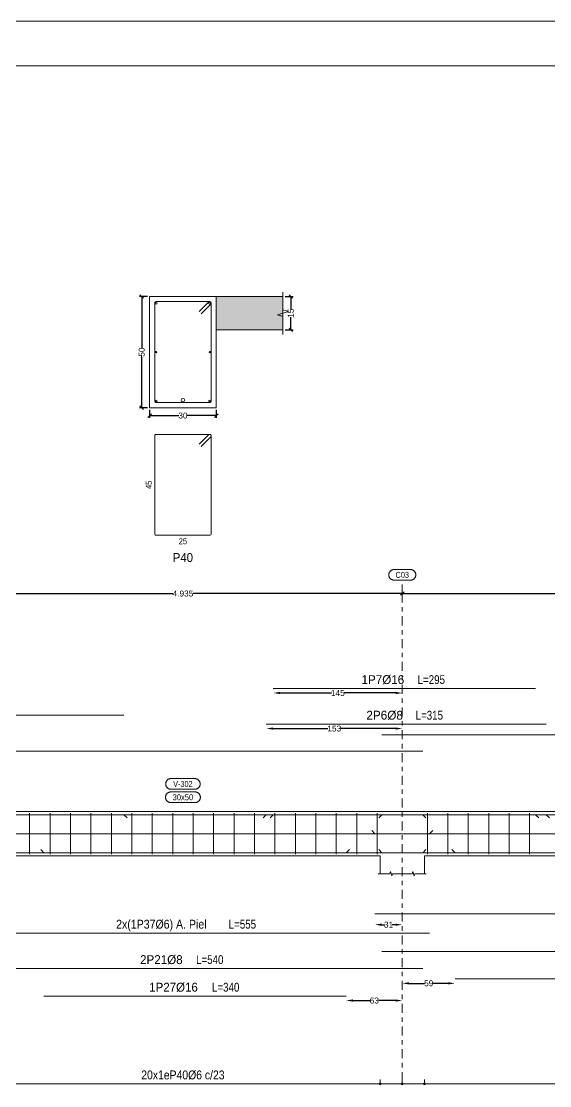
# Model space of a CAD drawing. Header units: millimetres. Extents: x 3 to 479, y -191 to 120.
# Drawn here: x 120.6 to 132.49, y 90.06 to 114 of the extents above; entities that cross this region are included whole.
import ezdxf
from ezdxf.enums import TextEntityAlignment as Align

# ---------------------------------------------------------------- set-up
doc = ezdxf.new("R2010")
doc.units = ezdxf.units.MM
doc.linetypes.add('CYPE_RAYAPUNTO', pattern=[0.4125, 0.2025, -0.105, 0, -0.105])
for name, color, linetype, lineweight in [('ALZ_ARM_LONG_ARM_TEXTOS', 3, 'Continuous', 9), ('ALZ_ARM_LONG_TXT_LONG', 3, 'Continuous', 9), ('ALZ_ARM_TRANS_TXT_EST', 3, 'Continuous', 9), ('ALZ_CONT_NUDOS', 122, 'Continuous', 9), ('ALZ_CONT_VIG_HORMIGON', 2, 'Continuous', 9), ('ALZ_COT_COT_ARM', 3, 'Continuous', 0), ('ALZ_COT_COT_EST', 3, 'Continuous', 0), ('ALZ_COT_COT_LIN_APOYOS', 2, 'CYPE_RAYAPUNTO', 0), ('ALZ_COT_LONGITUD_PROYECTADA', 122, 'Continuous', 0), ('ALZ_REF_COT_LIN_AUX_COTA', 2, 'CYPE_RAYAPUNTO', 9), ('ALZ_REF_REF_NOMBRE', 3, 'Continuous', 9), ('ALZ_REF_REF_REFERENCIA', 3, 'Continuous', 9), ('ALZ_REF_TEXTO_REF_NOMBRE', 3, 'Continuous', 9), ('ALZ_REF_TEXTO_REF_REFERENCIA', 3, 'Continuous', 9), ('ARM_LONGITUDINAL_Ø10', 103, 'Continuous', 9), ('ARM_LONGITUDINAL_Ø12', 171, 'Continuous', 9), ('ARM_LONGITUDINAL_Ø16', 212, 'Continuous', 9), ('ARM_LONGITUDINAL_Ø6', 151, 'Continuous', 9), ('ARM_LONGITUDINAL_Ø8', 32, 'Continuous', 9), ('ARM_TRANSVERSAL_Ø6', 151, 'Continuous', 9), ('RECUAD_LIMITES', 2, 'Continuous', 0), ('RECUAD_MARCO', 1, 'Continuous', 20), ('SEC_CONT_FORJADOS_SECCION', 8, 'Continuous', 9), ('SEC_CONT_VIG_HORMIGON_SECCION', 2, 'Continuous', 9), ('SEC_COTAS_SEC_DIM_VIGA', 122, 'Continuous', 0), ('SEC_COTAS_TEXTOS_DESPIECE_ESTRIBADO', 122, 'Continuous', 0), ('SEC_REF_TXT_POSICIONES_ARM_ESTRIBOS', 1, 'Continuous', 9)]:
    doc.layers.add(name, color=color, linetype=linetype, lineweight=lineweight)
doc.styles.add('CYPETXT_0.2_romans', font='arial.ttf', dxfattribs={"height": 0.133333})
doc.styles.add('CYPETXT_romans', font='arial.ttf', dxfattribs={"height": 0.2})
doc.dimstyles.new('cype_arrow', dxfattribs={"dimtxt": 0.18, "dimasz": 0.15, "dimexe": 0.05, "dimexo": 0.05, "dimgap": 0, "dimtad": 0, "dimdec": 4, "dimzin": 0, "dimdsep": 46, "dimtxsty": 'CYPETXT_0.2_romans', "dimcen": 0.09, "dimadec": 0, "dimazin": 0, "dimtfac": 1, "dimtdec": 4, "dimtofl": 0, "dimtmove": 2, "dimatfit": 3, "dimfxl": 1, "dimtolj": 1, "dimtzin": 0, "dimarcsym": 0})
doc.dimstyles.new('cype_oblique', dxfattribs={"dimtxt": 0.18, "dimasz": 0.18, "dimexe": 0.05, "dimexo": 0.05, "dimgap": 0, "dimtad": 0, "dimdec": 4, "dimzin": 0, "dimdsep": 46, "dimtxsty": 'CYPETXT_0.2_romans', "dimblk": 'OBLIQUE', "dimtsz": 0.04, "dimcen": 0.09, "dimadec": 0, "dimazin": 0, "dimtfac": 1, "dimtdec": 4, "dimtofl": 0, "dimtmove": 2, "dimatfit": 3, "dimfxl": 1, "dimtolj": 1, "dimtzin": 0, "dimarcsym": 0})

# ---------------------------------------------------------------- blocks, each defined once
blk = doc.blocks.new('*D1205')
at = {"layer": 'Defpoints', "color": 0, "transparency": 16777216}
for p in [(123.489, 105.307), (124.989, 105.307), (124.989, 105.129)]:
    blk.add_point(p, dxfattribs=at)
at = {"layer": 'SEC_COTAS_SEC_DIM_VIGA', "color": 0, "lineweight": -2, "transparency": 16777216}
for p, q in [((123.449, 105.089), (123.529, 105.169)), ((123.489, 105.257), (123.489, 105.079)), ((123.489, 105.129), (124.143, 105.129)), ((124.989, 105.129), (124.334, 105.129)), ((124.949, 105.089), (125.029, 105.169)), ((124.989, 105.257), (124.989, 105.079))]:
    blk.add_line(p, q, dxfattribs=at)
at = {"layer": 'SEC_COTAS_SEC_DIM_VIGA', "color": 0, "transparency": 16777216, "insert": (124.239, 105.129), "char_height": 0.1333, "attachment_point": 5, "style": 'CYPETXT_0.2_romans'}
blk.add_mtext('\\A1;30', dxfattribs=at)
blk = doc.blocks.new('_OBLIQUE')
at = {"color": 0, "linetype": 'ByBlock', "lineweight": -2}
blk.add_line((-0.5, -0.5), (0.5, 0.5), dxfattribs=at)
blk = doc.blocks.new('*D1206')
at = {"layer": 'Defpoints', "color": 0, "transparency": 16777216}
for p in [(123.311, 107.807), (123.489, 107.807), (123.489, 105.307)]:
    blk.add_point(p, dxfattribs=at)
at = {"layer": 'SEC_COTAS_SEC_DIM_VIGA', "color": 0, "lineweight": -2, "transparency": 16777216}
for p, q in [((123.439, 107.807), (123.261, 107.807)), ((123.351, 107.767), (123.271, 107.847)), ((123.311, 107.807), (123.311, 106.652)), ((123.311, 105.307), (123.311, 106.461)), ((123.351, 105.267), (123.271, 105.347)), ((123.439, 105.307), (123.261, 105.307))]:
    blk.add_line(p, q, dxfattribs=at)
at = {"layer": 'SEC_COTAS_SEC_DIM_VIGA', "color": 0, "transparency": 16777216, "insert": (123.311, 106.557), "char_height": 0.1333, "attachment_point": 5, "rotation": 90, "style": 'CYPETXT_0.2_romans'}
blk.add_mtext('\\A1;50', dxfattribs=at)
blk = doc.blocks.new('*D1207')
at = {"layer": 'Defpoints', "color": 0, "transparency": 16777216}
for p in [(126.489, 107.807), (126.666, 107.807), (126.489, 107.057)]:
    blk.add_point(p, dxfattribs=at)
at = {"layer": 'SEC_COTAS_SEC_DIM_VIGA', "color": 0, "lineweight": -2, "transparency": 16777216}
for p, q in [((126.539, 107.807), (126.716, 107.807)), ((126.706, 107.767), (126.626, 107.847)), ((126.666, 107.807), (126.666, 107.521)), ((126.666, 107.057), (126.666, 107.342)), ((126.539, 107.057), (126.716, 107.057)), ((126.706, 107.017), (126.626, 107.097))]:
    blk.add_line(p, q, dxfattribs=at)
at = {"layer": 'SEC_COTAS_SEC_DIM_VIGA', "color": 0, "transparency": 16777216, "insert": (126.666, 107.432), "char_height": 0.1333, "attachment_point": 5, "rotation": 90, "style": 'CYPETXT_0.2_romans'}
blk.add_mtext('\\A1;15', dxfattribs=at)
blk = doc.blocks.new('*D1238')
at = {"layer": 'ALZ_COT_LONGITUD_PROYECTADA', "color": 0, "lineweight": -2, "transparency": 16777216}
for p, q in [((119.264, 101.087), (119.344, 101.167)), ((119.304, 101.127), (124.01, 101.127)), ((129.174, 101.127), (124.467, 101.127)), ((129.134, 101.087), (129.214, 101.167))]:
    blk.add_line(p, q, dxfattribs=at)
at = {"layer": 'Defpoints', "color": 0, "transparency": 16777216}
for p in [(119.304, 101.127), (119.304, 101.127), (129.174, 101.127)]:
    blk.add_point(p, dxfattribs=at)
at = {"layer": 'ALZ_COT_LONGITUD_PROYECTADA', "color": 0, "transparency": 16777216, "insert": (124.239, 101.127), "char_height": 0.1333, "attachment_point": 5, "style": 'CYPETXT_0.2_romans'}
blk.add_mtext('\\A1;4.935', dxfattribs=at)
blk = doc.blocks.new('*D1239')
at = {"layer": 'ALZ_COT_LONGITUD_PROYECTADA', "color": 0, "lineweight": -2, "transparency": 16777216}
for p, q in [((129.134, 101.087), (129.214, 101.167)), ((129.174, 101.127), (133.88, 101.127)), ((139.044, 101.127), (134.337, 101.127)), ((139.004, 101.087), (139.084, 101.167))]:
    blk.add_line(p, q, dxfattribs=at)
at = {"layer": 'Defpoints', "color": 0, "transparency": 16777216}
for p in [(129.174, 101.127), (129.174, 101.127), (139.044, 101.127)]:
    blk.add_point(p, dxfattribs=at)
at = {"layer": 'ALZ_COT_LONGITUD_PROYECTADA', "color": 0, "transparency": 16777216, "insert": (134.109, 101.127), "char_height": 0.1333, "attachment_point": 5, "style": 'CYPETXT_0.2_romans'}
blk.add_mtext('\\A1;4.935', dxfattribs=at)
blk = doc.blocks.new('*D1013')
at = {"layer": 'ALZ_COT_COT_ARM', "color": 0, "lineweight": -2, "transparency": 16777216}
for p, q in [((128.709, 93.68), (128.783, 93.68)), ((129.024, 93.68), (128.949, 93.68))]:
    blk.add_line(p, q, dxfattribs=at)
at = {"layer": 'ALZ_COT_COT_ARM', "color": 0, "transparency": 16777216}
for points in [[(128.709, 93.705), (128.709, 93.655), (128.559, 93.68)], [(129.024, 93.705), (129.024, 93.655), (129.174, 93.68)]]:
    blk.add_solid(points, dxfattribs=at)
at = {"layer": 'Defpoints', "color": 0, "transparency": 16777216}
for p in [(128.559, 93.68), (129.174, 93.68), (129.174, 93.68)]:
    blk.add_point(p, dxfattribs=at)
at = {"layer": 'ALZ_COT_COT_ARM', "color": 0, "transparency": 16777216, "insert": (128.866, 93.68), "char_height": 0.1333, "attachment_point": 5, "style": 'CYPETXT_0.2_romans'}
blk.add_mtext('\\A1;31', dxfattribs=at)
blk = doc.blocks.new('*D1022')
at = {"layer": 'ALZ_COT_COT_ARM', "color": 0, "lineweight": -2, "transparency": 16777216}
for p, q in [((126.262, 98.091), (127.502, 98.091)), ((129.024, 98.091), (127.784, 98.091))]:
    blk.add_line(p, q, dxfattribs=at)
at = {"layer": 'ALZ_COT_COT_ARM', "color": 0, "transparency": 16777216}
for points in [[(126.262, 98.116), (126.262, 98.066), (126.112, 98.091)], [(129.024, 98.116), (129.024, 98.066), (129.174, 98.091)]]:
    blk.add_solid(points, dxfattribs=at)
at = {"layer": 'Defpoints', "color": 0, "transparency": 16777216}
for p in [(126.112, 98.091), (129.174, 98.091), (129.174, 98.091)]:
    blk.add_point(p, dxfattribs=at)
at = {"layer": 'ALZ_COT_COT_ARM', "color": 0, "transparency": 16777216, "insert": (127.643, 98.091), "char_height": 0.1333, "attachment_point": 5, "style": 'CYPETXT_0.2_romans'}
blk.add_mtext('\\A1;153', dxfattribs=at)
blk = doc.blocks.new('*D1023')
at = {"layer": 'ALZ_COT_COT_ARM', "color": 0, "lineweight": -2, "transparency": 16777216}
for p, q in [((126.422, 98.891), (127.581, 98.891)), ((129.024, 98.891), (127.864, 98.891))]:
    blk.add_line(p, q, dxfattribs=at)
at = {"layer": 'ALZ_COT_COT_ARM', "color": 0, "transparency": 16777216}
for points in [[(126.422, 98.916), (126.422, 98.866), (126.272, 98.891)], [(129.024, 98.916), (129.024, 98.866), (129.174, 98.891)]]:
    blk.add_solid(points, dxfattribs=at)
at = {"layer": 'Defpoints', "color": 0, "transparency": 16777216}
for p in [(126.272, 98.891), (129.174, 98.891), (129.174, 98.891)]:
    blk.add_point(p, dxfattribs=at)
at = {"layer": 'ALZ_COT_COT_ARM', "color": 0, "transparency": 16777216, "insert": (127.723, 98.891), "char_height": 0.1333, "attachment_point": 5, "style": 'CYPETXT_0.2_romans'}
blk.add_mtext('\\A1;145', dxfattribs=at)
blk = doc.blocks.new('*D1039')
at = {"layer": 'ALZ_COT_COT_ARM', "color": 0, "lineweight": -2, "transparency": 16777216}
for p, q in [((128.062, 91.974), (128.447, 91.974)), ((129.024, 91.974), (128.639, 91.974))]:
    blk.add_line(p, q, dxfattribs=at)
at = {"layer": 'ALZ_COT_COT_ARM', "color": 0, "transparency": 16777216}
for points in [[(128.062, 91.999), (128.062, 91.949), (127.912, 91.974)], [(129.024, 91.999), (129.024, 91.949), (129.174, 91.974)]]:
    blk.add_solid(points, dxfattribs=at)
at = {"layer": 'Defpoints', "color": 0, "transparency": 16777216}
for p in [(127.912, 91.974), (129.174, 91.974), (129.174, 91.974)]:
    blk.add_point(p, dxfattribs=at)
at = {"layer": 'ALZ_COT_COT_ARM', "color": 0, "transparency": 16777216, "insert": (128.543, 91.974), "char_height": 0.1333, "attachment_point": 5, "style": 'CYPETXT_0.2_romans'}
blk.add_mtext('\\A1;63', dxfattribs=at)
blk = doc.blocks.new('*D1040')
at = {"layer": 'ALZ_COT_COT_ARM', "color": 0, "lineweight": -2, "transparency": 16777216}
for p, q in [((129.324, 92.361), (129.672, 92.361)), ((130.212, 92.361), (129.863, 92.361))]:
    blk.add_line(p, q, dxfattribs=at)
at = {"layer": 'ALZ_COT_COT_ARM', "color": 0, "transparency": 16777216}
for points in [[(129.324, 92.386), (129.324, 92.336), (129.174, 92.361)], [(130.212, 92.386), (130.212, 92.336), (130.362, 92.361)]]:
    blk.add_solid(points, dxfattribs=at)
at = {"layer": 'Defpoints', "color": 0, "transparency": 16777216}
for p in [(129.174, 92.361), (130.362, 92.361), (130.362, 92.361)]:
    blk.add_point(p, dxfattribs=at)
at = {"layer": 'ALZ_COT_COT_ARM', "color": 0, "transparency": 16777216, "insert": (129.768, 92.361), "char_height": 0.1333, "attachment_point": 5, "style": 'CYPETXT_0.2_romans'}
blk.add_mtext('\\A1;59', dxfattribs=at)

msp = doc.modelspace()

# ---------------------------------------------------------------- hatches: boundary and pattern name
at = {"layer": 'SEC_CONT_FORJADOS_SECCION', "true_color": 0xdad7d3}
msp.add_hatch(color=254, dxfattribs=at).paths.add_polyline_path([(126.48854, 107.80658), (124.98854, 107.80658), (124.98854, 107.05658), (126.48854, 107.05658)])

# ---------------------------------------------------------------- linework, layer by layer
at = {"layer": 'ALZ_CONT_NUDOS'}
for p, q in [((128.67354, 95.22576), (128.67354, 94.82576)), ((129.67354, 95.22576), (129.67354, 94.82576))]:
    msp.add_line(p, q, dxfattribs=at)
for points in [[(128.67354, 96.22576), (129.67354, 96.22576)], [(128.63354, 94.82576), (128.89354, 94.82576), (128.90854, 94.87576), (128.93854, 94.77576), (128.95354, 94.82576), (129.21354, 94.82576)], [(129.13354, 94.82576), (129.39354, 94.82576), (129.40854, 94.87576), (129.43854, 94.77576), (129.45354, 94.82576), (129.71354, 94.82576)]]:
    msp.add_lwpolyline(points, dxfattribs=at)
at = {"layer": 'ALZ_CONT_VIG_HORMIGON'}
for p, q in [((119.80354, 96.22576), (128.67354, 96.22576)), ((129.67354, 96.22576), (138.54354, 96.22576)), ((119.80354, 95.22576), (128.67354, 95.22576)), ((129.67354, 95.22576), (138.54354, 95.22576))]:
    msp.add_line(p, q, dxfattribs=at)
at = {"layer": 'ALZ_COT_COT_EST'}
for p, q in [((128.67354, 90.10107), (128.67354, 90.20107)), ((129.17354, 90.10107), (129.17354, 90.20107)), ((129.67354, 90.10107), (129.67354, 90.20107))]:
    msp.add_line(p, q, dxfattribs=at)
for points in [[(119.80354, 90.10107), (128.67354, 90.10107), (128.67354, 90.20107)], [(128.67354, 90.10107), (129.17354, 90.10107), (129.17354, 90.20107)], [(129.17354, 90.10107), (129.67354, 90.10107), (129.67354, 90.20107)], [(129.67354, 90.10107), (138.54354, 90.10107), (138.54354, 90.20107)]]:
    msp.add_lwpolyline(points, dxfattribs=at)
for centre in [(128.67354, 90.10107), (128.67354, 90.10107), (129.17354, 90.10107), (129.17354, 90.10107), (129.67354, 90.10107), (129.67354, 90.10107)]:
    msp.add_circle(centre, 0.02, dxfattribs=at)
at = {"layer": 'ALZ_COT_COT_LIN_APOYOS'}
msp.add_line((129.17354, 101.12725), (129.17354, 90.10107), dxfattribs=at)
at = {"layer": 'ALZ_REF_COT_LIN_AUX_COTA'}
msp.add_line((129.17354, 101.12725), (129.17354, 101.42725), dxfattribs=at)
at = {"layer": 'ALZ_REF_REF_NOMBRE'}
for points in [[(124.50654, 96.96576), (124.51456, 96.96549), (124.52254, 96.96469), (124.53045, 96.96336), (124.53825, 96.9615), (124.54591, 96.95912), (124.55339, 96.95624), (124.56067, 96.95286), (124.5677, 96.94901), (124.57446, 96.94469), (124.58091, 96.93994), (124.58704, 96.93476), (124.5928, 96.92918), (124.59818, 96.92324), (124.60315, 96.91694), (124.60769, 96.91033), (124.61178, 96.90343), (124.61539, 96.89627), (124.61853, 96.88889), (124.62116, 96.88131), (124.62328, 96.87358), (124.62487, 96.86572), (124.62594, 96.85777), (124.62648, 96.84977), (124.62648, 96.84175), (124.62594, 96.83375), (124.62487, 96.8258), (124.62328, 96.81794), (124.62116, 96.81021), (124.61853, 96.80263), (124.61539, 96.79525), (124.61178, 96.78809), (124.60769, 96.78119), (124.60315, 96.77458), (124.59818, 96.76828), (124.5928, 96.76234), (124.58704, 96.75676), (124.58091, 96.75158), (124.57446, 96.74683), (124.5677, 96.74251), (124.56067, 96.73866), (124.55339, 96.73528), (124.54591, 96.7324), (124.53825, 96.73002), (124.53045, 96.72816), (124.52254, 96.72683), (124.51456, 96.72603), (124.50654, 96.72576), (123.97054, 96.72576), (123.96253, 96.72603), (123.95455, 96.72683), (123.94664, 96.72816), (123.93884, 96.73002), (123.93118, 96.7324), (123.9237, 96.73528), (123.91642, 96.73866), (123.90939, 96.74251), (123.90263, 96.74683), (123.89617, 96.75158), (123.89005, 96.75676), (123.88429, 96.76234), (123.87891, 96.76828), (123.87394, 96.77458), (123.8694, 96.78119), (123.86531, 96.78809), (123.86169, 96.79525), (123.85856, 96.80263), (123.85593, 96.81021), (123.85381, 96.81794), (123.85222, 96.8258), (123.85115, 96.83375), (123.85061, 96.84175), (123.85061, 96.84977), (123.85115, 96.85777), (123.85222, 96.86572), (123.85381, 96.87358), (123.85593, 96.88131), (123.85856, 96.88889), (123.86169, 96.89627), (123.86531, 96.90343), (123.8694, 96.91033), (123.87394, 96.91694), (123.87891, 96.92324), (123.88429, 96.92918), (123.89005, 96.93476), (123.89617, 96.93994), (123.90263, 96.94469), (123.90939, 96.94901), (123.91642, 96.95286), (123.9237, 96.95624), (123.93118, 96.95912), (123.93884, 96.9615), (123.94664, 96.96336), (123.95455, 96.96469), (123.96253, 96.96549), (123.97054, 96.96576), (124.50654, 96.96576)], [(124.51154, 96.66576), (124.51956, 96.66549), (124.52754, 96.66469), (124.53545, 96.66336), (124.54325, 96.6615), (124.55091, 96.65912), (124.55839, 96.65624), (124.56567, 96.65286), (124.5727, 96.64901), (124.57946, 96.64469), (124.58591, 96.63994), (124.59204, 96.63476), (124.5978, 96.62918), (124.60318, 96.62324), (124.60815, 96.61694), (124.61269, 96.61033), (124.61678, 96.60343), (124.62039, 96.59627), (124.62353, 96.58889), (124.62616, 96.58131), (124.62828, 96.57358), (124.62987, 96.56572), (124.63094, 96.55777), (124.63148, 96.54977), (124.63148, 96.54175), (124.63094, 96.53375), (124.62987, 96.5258), (124.62828, 96.51794), (124.62616, 96.51021), (124.62353, 96.50263), (124.62039, 96.49525), (124.61678, 96.48809), (124.61269, 96.48119), (124.60815, 96.47458), (124.60318, 96.46828), (124.5978, 96.46234), (124.59204, 96.45676), (124.58591, 96.45158), (124.57946, 96.44683), (124.5727, 96.44251), (124.56567, 96.43866), (124.55839, 96.43528), (124.55091, 96.4324), (124.54325, 96.43002), (124.53545, 96.42816), (124.52754, 96.42683), (124.51956, 96.42603), (124.51154, 96.42576), (123.96554, 96.42576), (123.95753, 96.42603), (123.94955, 96.42683), (123.94164, 96.42816), (123.93384, 96.43002), (123.92618, 96.4324), (123.9187, 96.43528), (123.91142, 96.43866), (123.90439, 96.44251), (123.89763, 96.44683), (123.89117, 96.45158), (123.88505, 96.45676), (123.87929, 96.46234), (123.87391, 96.46828), (123.86894, 96.47458), (123.8644, 96.48119), (123.86031, 96.48809), (123.85669, 96.49525), (123.85356, 96.50263), (123.85093, 96.51021), (123.84881, 96.51794), (123.84722, 96.5258), (123.84615, 96.53375), (123.84561, 96.54175), (123.84561, 96.54977), (123.84615, 96.55777), (123.84722, 96.56572), (123.84881, 96.57358), (123.85093, 96.58131), (123.85356, 96.58889), (123.85669, 96.59627), (123.86031, 96.60343), (123.8644, 96.61033), (123.86894, 96.61694), (123.87391, 96.62324), (123.87929, 96.62918), (123.88505, 96.63476), (123.89117, 96.63994), (123.89763, 96.64469), (123.90439, 96.64901), (123.91142, 96.65286), (123.9187, 96.65624), (123.92618, 96.65912), (123.93384, 96.6615), (123.94164, 96.66336), (123.94955, 96.66469), (123.95753, 96.66549), (123.96554, 96.66576), (124.51154, 96.66576)]]:
    msp.add_lwpolyline(points, close=True, dxfattribs=at)
at = {"layer": 'ALZ_REF_REF_REFERENCIA'}
msp.add_lwpolyline([(129.35754, 101.66725), (129.36556, 101.66698), (129.37354, 101.66618), (129.38145, 101.66484), (129.38925, 101.66298), (129.39691, 101.66061), (129.40439, 101.65773), (129.41167, 101.65435), (129.4187, 101.6505), (129.42546, 101.64618), (129.43191, 101.64142), (129.43804, 101.63625), (129.4438, 101.63067), (129.44918, 101.62472), (129.45415, 101.61843), (129.45869, 101.61182), (129.46278, 101.60492), (129.46639, 101.59776), (129.46953, 101.59038), (129.47216, 101.5828), (129.47428, 101.57507), (129.47587, 101.56721), (129.47694, 101.55926), (129.47748, 101.55126), (129.47748, 101.54324), (129.47694, 101.53524), (129.47587, 101.52729), (129.47428, 101.51943), (129.47216, 101.51169), (129.46953, 101.50412), (129.46639, 101.49673), (129.46278, 101.48958), (129.45869, 101.48268), (129.45415, 101.47607), (129.44918, 101.46977), (129.4438, 101.46382), (129.43804, 101.45825), (129.43191, 101.45307), (129.42546, 101.44831), (129.4187, 101.444), (129.41167, 101.44014), (129.40439, 101.43677), (129.39691, 101.43389), (129.38925, 101.43151), (129.38145, 101.42965), (129.37354, 101.42832), (129.36556, 101.42752), (129.35754, 101.42725), (128.98954, 101.42725), (128.98153, 101.42752), (128.97355, 101.42832), (128.96564, 101.42965), (128.95784, 101.43151), (128.95018, 101.43389), (128.9427, 101.43677), (128.93542, 101.44014), (128.92839, 101.444), (128.92163, 101.44831), (128.91517, 101.45307), (128.90905, 101.45825), (128.90329, 101.46382), (128.89791, 101.46977), (128.89294, 101.47607), (128.8884, 101.48268), (128.88431, 101.48958), (128.88069, 101.49673), (128.87756, 101.50412), (128.87493, 101.51169), (128.87281, 101.51943), (128.87122, 101.52729), (128.87015, 101.53524), (128.86961, 101.54324), (128.86961, 101.55126), (128.87015, 101.55926), (128.87122, 101.56721), (128.87281, 101.57507), (128.87493, 101.5828), (128.87756, 101.59038), (128.88069, 101.59776), (128.88431, 101.60492), (128.8884, 101.61182), (128.89294, 101.61843), (128.89791, 101.62472), (128.90329, 101.63067), (128.90905, 101.63625), (128.91517, 101.64142), (128.92163, 101.64618), (128.92839, 101.6505), (128.93542, 101.65435), (128.9427, 101.65773), (128.95018, 101.66061), (128.95784, 101.66298), (128.96564, 101.66484), (128.97355, 101.66618), (128.98153, 101.66698), (128.98954, 101.66725), (129.35754, 101.66725)], close=True, dxfattribs=at)
at = {"layer": 'ARM_LONGITUDINAL_Ø10'}
for p, q in [((122.91206, 96.15376), (122.98277, 96.08305)), ((128.71354, 95.29776), (128.64283, 95.36847))]:
    msp.add_line(p, q, dxfattribs=at)
for points in [[(116.11206, 98.39417), (122.91206, 98.39417)], [(116.11206, 96.15376), (122.91206, 96.15376)], [(128.71354, 95.29776), (139.50354, 95.29776)], [(128.71354, 93.08075), (139.50354, 93.08075)]]:
    msp.add_lwpolyline(points, dxfattribs=at)
at = {"layer": 'ARM_LONGITUDINAL_Ø12'}
msp.add_line((130.36206, 95.29776), (130.29134, 95.36847), dxfattribs=at)
for points in [[(130.36206, 95.29776), (137.66206, 95.29776)], [(130.36206, 92.46075), (137.66206, 92.46075)]]:
    msp.add_lwpolyline(points, dxfattribs=at)
at = {"layer": 'ARM_LONGITUDINAL_Ø16'}
for p, q in [((126.27211, 96.15376), (126.2014, 96.08305)), ((132.17211, 96.15376), (132.24282, 96.08305)), ((121.11206, 95.29776), (121.04134, 95.36847)), ((127.91206, 95.29776), (127.98277, 95.36847))]:
    msp.add_line(p, q, dxfattribs=at)
for points in [[(126.27211, 98.99131), (132.17211, 98.99131)], [(126.27211, 96.15376), (132.17211, 96.15376)], [(121.11206, 95.29776), (127.91206, 95.29776)], [(121.11206, 92.07402), (127.91206, 92.07402)]]:
    msp.add_lwpolyline(points, dxfattribs=at)
msp.add_circle((124.23854, 105.47658), 0.04, dxfattribs=at)
at = {"layer": 'ARM_LONGITUDINAL_Ø6'}
for p, q in [((128.55854, 95.72576), (128.48783, 95.79647)), ((129.78854, 95.72576), (129.85925, 95.79647))]:
    msp.add_line(p, q, dxfattribs=at)
for points in [[(118.68854, 95.72576), (129.78854, 95.72576)], [(128.55854, 95.72576), (139.65854, 95.72576)], [(128.55854, 93.92576), (139.65854, 93.92576)], [(118.68854, 93.4912), (129.78854, 93.4912)]]:
    msp.add_lwpolyline(points, dxfattribs=at)
for centre in [(123.63354, 106.55658), (124.84354, 106.55658)]:
    msp.add_circle(centre, 0.015, dxfattribs=at)
at = {"layer": 'ARM_LONGITUDINAL_Ø8'}
for p, q in [((126.11206, 96.15376), (126.04134, 96.08305)), ((128.71354, 96.15376), (128.64283, 96.08305)), ((129.63354, 96.15376), (129.70425, 96.08305)), ((132.41206, 96.15376), (132.48277, 96.08305)), ((129.63354, 95.29776), (129.70425, 95.36847))]:
    msp.add_line(p, q, dxfattribs=at)
for points in [[(126.11206, 98.19078), (132.41206, 98.19078)], [(128.71354, 97.95347), (149.37354, 97.95347)], [(108.96436, 97.58576), (129.63354, 97.58576)], [(108.96436, 96.15376), (129.63354, 96.15376)], [(126.11206, 96.15376), (132.41206, 96.15376)], [(128.71354, 96.15376), (149.37354, 96.15376)], [(118.84354, 95.29776), (129.63354, 95.29776)], [(118.84354, 92.69402), (129.63354, 92.69402)]]:
    msp.add_lwpolyline(points, dxfattribs=at)
for centre in [(123.63854, 107.65658), (124.83854, 107.65658), (123.63854, 105.45658), (124.83854, 105.45658)]:
    msp.add_circle(centre, 0.02, dxfattribs=at)
at = {"layer": 'ARM_TRANSVERSAL_Ø6'}
for p, q in [((120.78854, 96.18576), (120.78854, 95.26576)), ((121.24854, 96.18576), (121.24854, 95.26576)), ((121.70854, 96.18576), (121.70854, 95.26576)), ((122.16854, 96.18576), (122.16854, 95.26576)), ((122.62854, 96.18576), (122.62854, 95.26576)), ((123.08854, 96.18576), (123.08854, 95.26576)), ((123.54854, 96.18576), (123.54854, 95.26576)), ((124.00854, 96.18576), (124.00854, 95.26576)), ((124.46854, 96.18576), (124.46854, 95.26576)), ((124.92854, 96.18576), (124.92854, 95.26576)), ((125.38854, 96.18576), (125.38854, 95.26576)), ((125.84854, 96.18576), (125.84854, 95.26576)), ((126.30854, 96.18576), (126.30854, 95.26576)), ((126.76854, 96.18576), (126.76854, 95.26576)), ((127.22854, 96.18576), (127.22854, 95.26576)), ((127.68854, 96.18576), (127.68854, 95.26576)), ((128.14854, 96.18576), (128.14854, 95.26576)), ((128.60854, 96.18576), (128.60854, 95.26576)), ((129.73854, 96.18576), (129.73854, 95.26576)), ((130.19854, 96.18576), (130.19854, 95.26576)), ((130.65854, 96.18576), (130.65854, 95.26576)), ((131.11854, 96.18576), (131.11854, 95.26576)), ((131.57854, 96.18576), (131.57854, 95.26576)), ((132.03854, 96.18576), (132.03854, 95.26576))]:
    msp.add_line(p, q, dxfattribs=at)
for points in [[(124.65116, 107.4197), (124.86686, 107.63601), (124.86973, 107.64069), (124.87183, 107.64576), (124.87311, 107.65111), (124.87354, 107.65658), (124.87287, 107.66341), (124.87088, 107.66997), (124.86765, 107.67603), (124.86329, 107.68133), (124.85799, 107.68568), (124.85194, 107.68892), (124.84537, 107.69091), (124.83854, 107.69158), (123.63854, 107.69158), (123.62515, 107.68892), (123.6138, 107.68133), (123.60621, 107.66997), (123.60354, 107.65658), (123.60354, 105.45658), (123.60621, 105.44319), (123.6138, 105.43183), (123.62515, 105.42424), (123.63854, 105.42158), (124.83854, 105.42158), (124.85194, 105.42424), (124.86329, 105.43183), (124.87088, 105.44319), (124.87354, 105.45658), (124.87354, 107.65658), (124.87287, 107.66341), (124.87088, 107.66997), (124.86765, 107.67603), (124.86329, 107.68133), (124.85799, 107.68568), (124.85194, 107.68892), (124.84537, 107.69091), (124.83854, 107.69158), (124.83172, 107.69091), (124.82515, 107.68892), (124.8191, 107.68568), (124.8138, 107.68133), (124.60166, 107.4692)], [(124.65116, 104.43537), (124.86686, 104.65167), (124.86973, 104.65636), (124.87183, 104.66143), (124.87311, 104.66677), (124.87354, 104.67225), (124.87287, 104.67908), (124.87088, 104.68564), (124.86765, 104.69169), (124.86329, 104.697), (124.85799, 104.70135), (124.85194, 104.70458), (124.84537, 104.70657), (124.83854, 104.70725), (123.63854, 104.70725), (123.62515, 104.70458), (123.6138, 104.697), (123.60621, 104.68564), (123.60354, 104.67225), (123.60354, 102.47225), (123.60621, 102.45885), (123.6138, 102.4475), (123.62515, 102.43991), (123.63854, 102.43725), (124.83854, 102.43725), (124.85194, 102.43991), (124.86329, 102.4475), (124.87088, 102.45885), (124.87354, 102.47225), (124.87354, 104.67225), (124.87287, 104.67908), (124.87088, 104.68564), (124.86765, 104.69169), (124.86329, 104.697), (124.85799, 104.70135), (124.85194, 104.70458), (124.84537, 104.70657), (124.83854, 104.70725), (124.83172, 104.70657), (124.82515, 104.70458), (124.8191, 104.70135), (124.8138, 104.697), (124.60166, 104.48486)]]:
    msp.add_lwpolyline(points, dxfattribs=at)
at = {"layer": 'RECUAD_LIMITES'}
msp.add_lwpolyline([(100.33093, 75.29684), (254.63093, 75.29684), (254.63093, 113.99684), (100.33093, 113.99684), (100.33093, 75.29684)], close=True, dxfattribs=at)
at = {"layer": 'RECUAD_MARCO'}
msp.add_lwpolyline([(102.83093, 76.29684), (253.63093, 76.29684), (253.63093, 112.99684), (102.83093, 112.99684), (102.83093, 76.29684)], close=True, dxfattribs=at)
at = {"layer": 'SEC_CONT_FORJADOS_SECCION', "color": 254, "true_color": 0xdad7d3}
msp.add_lwpolyline([(126.48854, 107.80658), (124.98854, 107.80658), (124.98854, 107.05658), (126.48854, 107.05658)], close=True, dxfattribs=at)
at = {"layer": 'SEC_CONT_FORJADOS_SECCION'}
for points in [[(126.48854, 107.80658), (124.98854, 107.80658), (124.98854, 107.05658), (126.48854, 107.05658)], [(126.48854, 107.90658), (126.48854, 107.50658), (126.61354, 107.46908), (126.36354, 107.39408), (126.48854, 107.35658), (126.48854, 106.95658)]]:
    msp.add_lwpolyline(points, dxfattribs=at)
at = {"layer": 'SEC_CONT_VIG_HORMIGON_SECCION'}
msp.add_lwpolyline([(124.98854, 107.80658), (123.48854, 107.80658), (123.48854, 105.30658), (124.98854, 105.30658), (124.98854, 107.80658)], close=True, dxfattribs=at)

# ---------------------------------------------------------------- texts
at = {"layer": 'ALZ_ARM_LONG_ARM_TEXTOS', "style": 'CYPETXT_romans'}
for s, width, p in [('1P7%%c16', 0.935124, (128.73711, 99.09131)), ('2P6%%c8', 0.947337, (128.77706, 98.29078)), ('2x(1P37%%c6) A. Piel', 0.851134, (123.75354, 93.5912)), ('2P21%%c8', 0.935124, (123.75354, 92.79402)), ('1P27%%c16', 0.92633, (124.02706, 92.17402))]:
    msp.add_text(s, height=0.2, dxfattribs=dict(at, width=width)).set_placement(p, align=Align.CENTER)
at = {"layer": 'ALZ_ARM_LONG_TXT_LONG', "style": 'CYPETXT_romans', "width": 0.785606}
for s, p in [(' L=295', (129.79561, 99.09131)), (' L=315', (129.75156, 98.29078)), (' L=555', (125.54554, 93.5912)), (' L=540', (124.81204, 92.79402)), (' L=340', (125.16956, 92.17402))]:
    msp.add_text(s, height=0.2, dxfattribs=at).set_placement(p, align=Align.CENTER)
at = {"layer": 'ALZ_ARM_TRANS_TXT_EST', "style": 'CYPETXT_romans', "width": 0.837616}
msp.add_text('20x1eP40%%c6 c/23', height=0.2, dxfattribs=at).set_placement((124.23854, 90.20107), align=Align.CENTER)
at = {"layer": 'ALZ_REF_TEXTO_REF_NOMBRE', "style": 'CYPETXT_romans'}
for s, width, p in [('V-302', 0.803518, (124.23854, 96.84576)), ('30x50', 0.876123, (124.23854, 96.54576))]:
    msp.add_text(s, height=0.133333, dxfattribs=dict(at, width=width)).set_placement(p, align=Align.MIDDLE_CENTER)
at = {"layer": 'ALZ_REF_TEXTO_REF_REFERENCIA', "style": 'CYPETXT_romans', "width": 0.8832}
msp.add_text('C03', height=0.133333, dxfattribs=at).set_placement((129.17354, 101.54725), align=Align.MIDDLE_CENTER)
at = {"layer": 'SEC_COTAS_TEXTOS_DESPIECE_ESTRIBADO', "style": 'CYPETXT_romans', "width": 0.872274}
msp.add_text('45', height=0.133333, rotation=90, dxfattribs=at).set_placement((123.53688, 103.57225), align=Align.CENTER)
msp.add_text('25', height=0.133333, dxfattribs=at).set_placement((124.23854, 102.37058), align=Align.TOP_CENTER)
at = {"layer": 'SEC_REF_TXT_POSICIONES_ARM_ESTRIBOS', "style": 'CYPETXT_romans', "width": 0.91451}
msp.add_text('P40', height=0.2, dxfattribs=at).set_placement((124.23854, 101.93725), align=Align.MIDDLE_CENTER)

# ---------------------------------------------------------------- dimensions: what is measured, and where the dimension line sits
at = {"layer": 'ALZ_COT_COT_ARM'}
for p1, p2, text, picture, middle in [((126.27211, 98.89131), (129.17354, 98.89131), '145', '*D1023', (127.72283, 98.89131)), ((126.11206, 98.09078), (129.17354, 98.09078), '153', '*D1022', (127.6428, 98.09078)), ((128.55854, 93.67976), (129.17354, 93.67976), '31', '*D1013', (128.86604, 93.67976)), ((129.17354, 92.36075), (130.36206, 92.36075), '59', '*D1040', (129.7678, 92.36075)), ((127.91206, 91.97402), (129.17354, 91.97402), '63', '*D1039', (128.5428, 91.97402))]:
    dim = msp.add_aligned_dim(p1=p1, p2=p2, distance=0, text=text, dimstyle='cype_arrow', override={"dimexe": 0, "dimexo": 0}, dxfattribs=at)
    dim.commit()
    dim.dimension.update_dxf_attribs({"geometry": picture, "text_midpoint": middle})
at = {"layer": 'ALZ_COT_LONGITUD_PROYECTADA'}
for p1, p2, picture, middle in [((129.17354, 101.12725), (119.30354, 101.12725), '*D1238', (124.23854, 101.12725)), ((139.04354, 101.12725), (129.17354, 101.12725), '*D1239', (134.10854, 101.12725))]:
    dim = msp.add_aligned_dim(p1=p1, p2=p2, distance=0, text='4.935', dimstyle='cype_oblique', override={"dimexe": 0, "dimexo": 0}, dxfattribs=at)
    dim.commit()
    dim.dimension.update_dxf_attribs({"geometry": picture, "text_midpoint": middle})
at = {"layer": 'SEC_COTAS_SEC_DIM_VIGA'}
for p1, p2, distance, text, picture, middle in [((123.48854, 105.30658), (123.48854, 107.80658), 0.17733, '50', '*D1206', (123.31121, 106.55658)), ((126.48854, 107.05658), (126.48854, 107.80658), -0.17733, '15', '*D1207', (126.66588, 107.43158)), ((123.48854, 105.30658), (124.98854, 105.30658), -0.17733, '30', '*D1205', (124.23854, 105.12925))]:
    dim = msp.add_aligned_dim(p1=p1, p2=p2, distance=distance, text=text, dimstyle='cype_oblique', dxfattribs=at)
    dim.commit()
    dim.dimension.update_dxf_attribs({"geometry": picture, "text_midpoint": middle})

doc.saveas('drawing.dxf')
